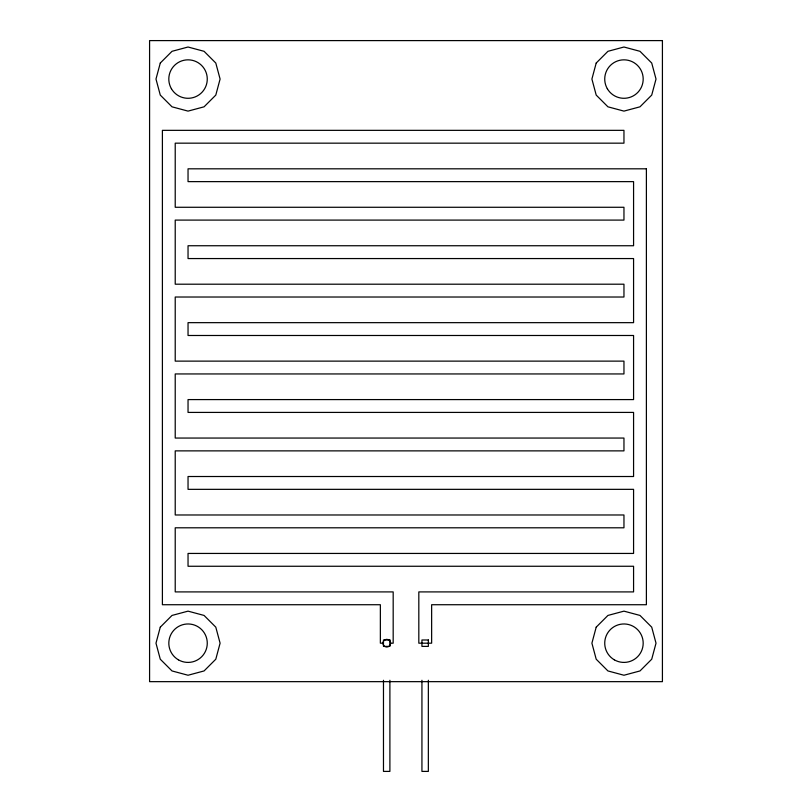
<?xml version="1.0" encoding="UTF-8"?>
<svg xmlns="http://www.w3.org/2000/svg" width="812" height="812" viewBox="0 0 812 812"><rect width="100%" height="100%" fill="white"/><g stroke="black" fill="none" stroke-linecap="round" stroke-linejoin="round"><path stroke-width="1.22" d="M382.919 643.185L380.361 643.185L380.361 604.727L162.4 604.727L162.4 130.346L623.961 130.346L623.961 143.166L175.219 143.166L175.219 207.273L623.961 207.273L623.961 220.093L175.219 220.093L175.219 284.2L623.961 284.2L623.961 297.019L175.219 297.019L175.219 361.127L623.961 361.127L623.961 373.946L175.219 373.946L175.219 438.054L623.961 438.054L623.961 450.873L175.219 450.873L175.219 514.981L623.961 514.981L623.961 527.8L175.219 527.8L175.219 591.907L393.181 591.907L393.181 643.185L390.613 643.185A3.847 3.847 0 0 1 384.847 646.525A3.847 3.847 0 0 1 384.847 639.856A3.847 3.847 0 0 1 390.613 643.185M428.35 680.283L428.35 771.4L421.935 771.4L421.935 680.283M389.892 680.283L389.892 771.4L383.477 771.4L383.477 680.283M160.279 63.042L155.985 79.058L160.279 95.085L172.012 106.819L188.039 111.112L204.066 106.819L215.799 95.085L220.093 79.058L215.799 63.042L204.066 51.308L188.039 47.015L172.012 51.308L160.279 63.042M160.279 627.158L155.985 643.185L160.279 659.212L172.012 670.945L188.039 675.239L204.066 670.945L215.799 659.212L220.093 643.185L215.799 627.158L204.066 615.435L188.039 611.142L172.012 615.435L160.279 627.158M596.201 63.042L591.907 79.058L596.201 95.085L607.934 106.819L623.961 111.112L639.988 106.819L651.721 95.085L656.015 79.058L651.721 63.042L639.988 51.308L623.961 47.015L607.934 51.308L596.201 63.042M596.201 627.158L591.907 643.185L596.201 659.212L607.934 670.945L623.961 675.239L639.988 670.945L651.721 659.212L656.015 643.185L651.721 627.158L639.988 615.435L623.961 611.142L607.934 615.435L596.201 627.158M662.419 40.6L149.581 40.6L149.581 681.654L662.419 681.654L662.419 40.6M646.393 168.815L188.039 168.815L188.039 181.634L633.573 181.634L633.573 245.742L188.039 245.742L188.039 258.561L633.573 258.561L633.573 322.658L188.039 322.658L188.039 335.488L633.573 335.488L633.573 399.585L188.039 399.585L188.039 412.415L633.573 412.415L633.573 476.512L188.039 476.512L188.039 489.342L633.573 489.342L633.573 553.439L188.039 553.439L188.039 566.258L633.573 566.258L633.573 591.907L418.819 591.907L418.819 643.185L431.639 643.185L431.639 604.727L646.393 604.727L646.393 168.815M389.892 639.988L383.477 639.988L383.477 646.393L389.892 646.393L389.892 639.988M428.35 639.988L421.935 639.988L421.935 646.393L428.35 646.393L428.35 639.988M607.305 88.681A19.234 19.234 0 0 0 640.617 88.681A19.234 19.234 0 0 0 623.961 59.834A19.234 19.234 0 0 0 607.305 88.681M178.427 659.841A19.234 19.234 0 0 0 207.273 643.185A19.234 19.234 0 0 0 178.427 626.539A19.234 19.234 0 0 0 178.427 659.841M614.339 659.841A19.234 19.234 0 0 0 643.185 643.185A19.234 19.234 0 0 0 614.339 626.539A19.234 19.234 0 0 0 614.339 659.841M171.383 88.681A19.234 19.234 0 0 0 204.695 88.681A19.234 19.234 0 0 0 188.039 59.834A19.234 19.234 0 0 0 171.383 88.681"/></g></svg>
